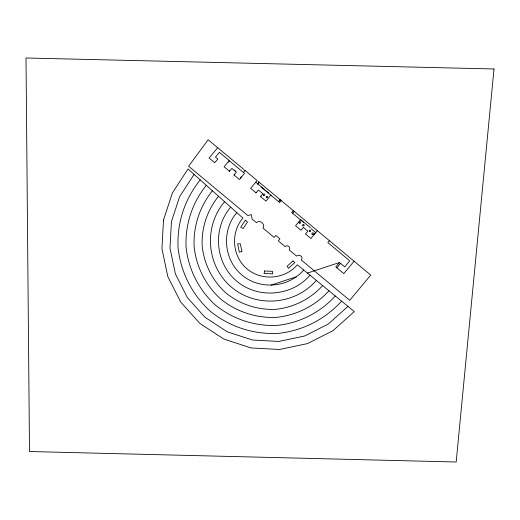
<?xml version="1.0" encoding="UTF-8"?>
<svg xmlns="http://www.w3.org/2000/svg" width="520" height="520" viewBox="0 0 520 520"><rect width="100%" height="100%" fill="white"/><g stroke="black" fill="none" stroke-linecap="round" stroke-linejoin="round"><path stroke-width="0.78" d="M194.109 174.421L179.654 196.58L171.425 221.722L169.988 248.138L175.435 274.027L187.395 297.628L205.056 317.324L227.214 331.78L252.356 340.009L278.779 341.451L304.668 336.005L328.263 324.044L347.965 306.384M200.213 179.881C184.581 199.446 176.995 222.619 178.035 247.644C180.817 272.532 191.841 294.288 210.275 311.24C229.84 326.878 253.013 334.464 278.038 333.418C302.933 330.636 324.682 319.611 341.64 301.184M206.317 185.334C192.212 202.774 185.022 224.744 186.089 247.15C188.448 269.451 198.9 290.069 215.494 305.156C232.928 319.261 254.898 326.45 277.303 325.383C299.605 323.024 320.222 312.572 335.309 295.984M212.414 190.794C199.674 206.55 193.174 226.408 194.136 246.649C196.268 266.806 205.712 285.441 220.708 299.072C236.47 311.818 256.321 318.318 276.569 317.35C296.719 315.224 315.354 305.78 328.985 290.784M218.517 196.255C207.129 210.333 201.325 228.072 202.189 246.155C204.094 264.16 212.531 280.807 225.927 292.988C240.006 304.375 257.745 310.18 275.828 309.322C293.833 307.418 310.479 298.981 322.66 285.584M224.62 201.714C203.392 226.623 206.369 265.519 231.147 286.904C256.055 308.132 294.95 305.156 316.336 280.384M230.718 207.168C212.388 228.274 215.026 262.756 236.359 280.82C257.465 299.156 291.947 296.511 310.011 275.184M236.821 212.628C221.364 230.425 223.587 259.5 241.579 274.736C259.376 290.199 288.45 287.969 303.687 269.984M217.698 147.706L209.105 158.028L214.754 162.727L217.841 159.023L215.475 157.053L219.394 152.347L229.281 160.576M228.28 162.181L229.222 161.044M229.495 171.275L231.855 168.428L236.359 172.172L233.994 175.013L239.408 179.517L244.517 173.381L229.183 160.628L224.081 166.764L229.495 171.269L229.457 170.846M243.497 172.406L245.083 170.495M240.318 177.964L241.261 176.833M256.042 192.855L258.401 190.008L262.906 193.752L260.546 196.593L265.954 201.097L271.063 194.961M278.564 201.597L280.156 199.686M278.655 201.669L280.248 199.758M281.236 200.583L279.643 202.494L261.17 187.115M293.286 210.613L291.694 212.524L303.505 222.352M292.663 213.323L294.249 211.419M313.677 234.663L315.094 232.96M317.389 230.672L310.882 238.485L305.468 233.981L307.834 231.14L303.329 227.396L300.963 230.243L295.555 225.732L300.658 219.596L310.466 227.76M329.44 240.702L327.847 242.613L349.752 260.839L344.734 266.864L339.488 262.502L307.183 273.175M339.488 262.502L335.816 266.909L343.824 273.572L354.101 261.222M336.863 267.781L340.535 263.374M271.037 285.129L296.419 276.738M233.994 175.013L234.416 174.974M260.546 196.593L260.962 196.553M243.796 169.422L208.15 139.756L188.63 166.238L247.871 215.547L251.297 214.604L252.155 219.115L256.445 222.677C259.838 219.147 265.538 224.205 263.016 228.15L274.183 237.445L275.847 235.443L279.942 238.849L278.278 240.851L285.2 246.617C287.267 244.16 291.07 247.286 289.374 250.088L296.634 256.126C299.052 253.344 304.057 257.12 301.269 259.987L349.732 300.32L370.747 275.08L258.057 181.292M244.504 170.014L257.133 180.525L250.627 188.344L256.042 192.849M255.736 182.208L268.606 192.92M311.259 228.8L315.796 232.583M234.299 170.072L235.534 171.106M163.495 220.083L161.935 248.638L167.823 276.614L180.752 302.12L199.836 323.408L223.789 339.034L250.965 347.925L279.513 349.486L307.495 343.597L332.995 330.668L354.289 311.578L297.362 264.784C284.96 279.428 261.287 281.242 246.799 268.651C232.147 256.25 230.334 232.577 242.925 218.088L188.013 168.961L172.386 192.907L163.495 220.083M494 68.978L456.176 462.007L29.497 451.522L26 57.993L494 68.978M264.68 270.946L264.089 273.429L272.584 273.891L272.493 271.375L264.68 270.946M245.356 220.175L240.708 227.299L243.178 228.527L247.455 221.975L245.356 220.175M259.2 182.247L257.615 184.158L259.226 182.267M292.955 261.001L287.131 266.227L288.496 268.294L294.834 262.613L292.955 261.001M241.93 251.433L239.35 252.207L237.601 243.88L240.318 243.776L241.93 251.433M299.423 223.093A0.78 0.78 0 0 0 300.664 222.553A0.78 0.78 0 0 0 299.579 221.754A0.78 0.78 0 0 0 299.423 223.093M302.939 225.797A0.78 0.78 0 0 0 304.174 225.258A0.78 0.78 0 0 0 303.089 224.458A0.78 0.78 0 0 0 302.939 225.797M266.481 197.639A0.78 0.78 0 0 0 267.722 197.1A0.78 0.78 0 0 0 266.63 196.3A0.78 0.78 0 0 0 266.481 197.639M263.64 195.403A0.78 0.78 0 0 0 264.875 194.864A0.78 0.78 0 0 0 263.789 194.064A0.78 0.78 0 0 0 263.64 195.403M312.163 234.221A0.78 0.78 0 0 0 313.397 233.681A0.78 0.78 0 0 0 312.312 232.875A0.78 0.78 0 0 0 312.163 234.221M309.498 231.465A0.78 0.78 0 0 0 310.739 230.925A0.78 0.78 0 0 0 309.647 230.126A0.78 0.78 0 0 0 309.498 231.465"/></g></svg>
